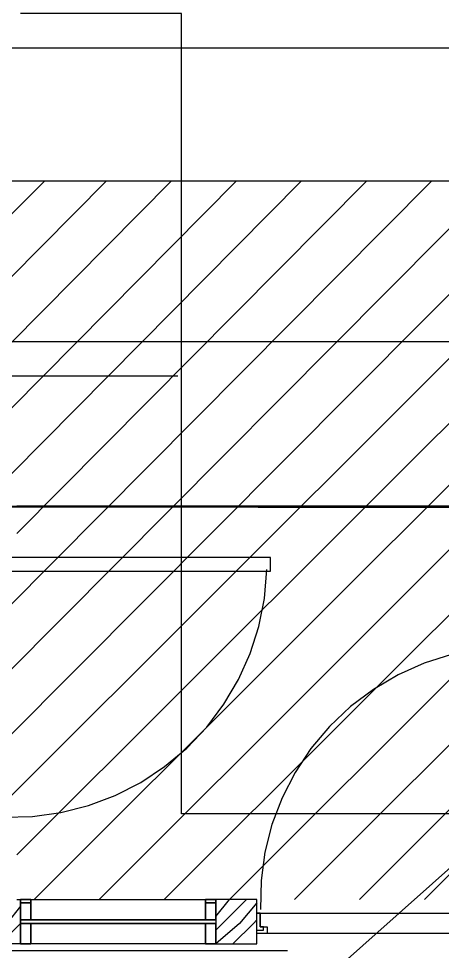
# Model space of a CAD drawing. Header units: metres. Extents: x 1 to 213, y 1 to 147.
# Drawn here: x 73.99 to 75.299, y 97.058 to 99.944 of the extents above; entities that cross this region are included whole.
import ezdxf

# ---------------------------------------------------------------- set-up
doc = ezdxf.new("R2010")
doc.units = ezdxf.units.M
doc.layers.add('00-BASE-ARQUITECTURA', color=8, linetype='Continuous')

msp = doc.modelspace()

# ---------------------------------------------------------------- linework, layer by layer
at = {"layer": '00-BASE-ARQUITECTURA'}
for points in [[(84.6208, 98.5096), (84.6208, 100.9332), (80.5356, 100.9332), (80.5356, 99.441), (73.9528, 99.441), (73.9528, 100.9332), (70.7143, 100.912), (70.7143, 100.0442)], [(84.6208, 98.4355), (84.6208, 100.9332), (80.5356, 100.9332), (80.5356, 99.441), (77.4241, 99.441), (73.9528, 99.441), (73.9528, 100.9332), (72.4394, 100.9332)], [(73.7517, 95.2394), (73.7517, 95.9167), (78.5248, 100.1712)], [(77.8898, 97.483), (74.4925, 97.483), (74.4925, 99.9595), (73.9951, 99.9595)], [(71.2223, 99.8537), (84.3456, 99.8537)], [(71.2223, 99.8537), (74.4184, 99.8537)], [(71.2223, 99.8537), (84.3456, 99.8537)], [(74.5666, 99.8537), (84.3456, 99.8537)], [(73.0638, 98.4355), (74.0692, 99.441)], [(73.2649, 98.4355), (74.2597, 99.441)], [(73.4659, 98.4355), (74.4608, 99.441)], [(73.667, 98.4355), (74.6619, 99.441)], [(73.8681, 98.4355), (74.8629, 99.441)], [(73.9528, 98.118), (75.2651, 99.441)], [(73.9528, 97.9169), (75.4662, 99.441)], [(73.9528, 97.7159), (75.6673, 99.441)], [(73.9528, 97.5254), (75.8683, 99.441)], [(73.9845, 98.3509), (75.064, 99.441)], [(73.9845, 97.356), (76.0694, 99.441)], [(74.0374, 97.2184), (76.2599, 99.441)], [(74.2385, 97.2184), (76.461, 99.441)], [(74.4396, 97.2184), (76.6621, 99.441)], [(74.6407, 97.2184), (76.8632, 99.441)], [(74.8418, 97.2184), (77.0643, 99.441)], [(75.0429, 97.2184), (77.2654, 99.441)], [(75.2439, 97.2184), (77.4664, 99.441)], [(77.6252, 98.9435), (70.9471, 98.9435)], [(74.4819, 98.8377), (73.8469, 98.8377)], [(72.2171, 98.4355), (88.9388, 98.4355), (88.9388, 96.5835), (89.4362, 96.5835), (89.4362, 95.6839), (88.9811, 95.6839), (88.9811, 93.6519), (88.8012, 93.6519), (88.8012, 93.6836), (85.3404, 93.6836), (84.3138, 93.6836), (84.3138, 93.7048), (83.573, 93.7048), (83.573, 92.3501), (80.1652, 92.3501), (80.1652, 93.6836), (78.3766, 93.6836), (78.3766, 92.3819), (73.4554, 92.3819), (73.4554, 93.6836), (72.2277, 93.6836), (72.2171, 98.4355)], [(72.2171, 98.4355), (88.9599, 98.4355), (88.9599, 96.5835), (89.4573, 96.5835), (89.4573, 95.6839), (88.9917, 95.6839), (88.9917, 93.6413), (88.8223, 93.6413), (88.8223, 93.6836), (85.351, 93.6836), (84.3244, 93.6836), (84.3244, 93.7048), (83.5836, 93.7048), (83.5836, 92.3395), (80.1652, 92.3395), (80.1652, 93.6836), (78.3766, 93.6836), (78.3766, 92.3819), (73.4554, 92.3819), (73.4554, 93.6836), (72.2277, 93.6836), (72.2171, 98.4355)], [(72.2171, 98.4355), (88.9599, 98.4355), (88.9917, 93.6413), (88.8223, 93.6413), (88.8223, 93.6836), (85.351, 93.6836), (84.3244, 93.6836), (84.3244, 93.7048), (83.5836, 93.7048), (83.5836, 92.3395), (80.1652, 92.3395), (80.1652, 93.6836), (78.3766, 93.6836), (78.3766, 92.3819), (73.4554, 92.3819), (73.4554, 93.6836), (72.2277, 93.6836), (72.2171, 98.4355)], [(72.2171, 98.4355), (88.9599, 98.4144), (88.9599, 96.5835), (89.4573, 96.5835), (89.4573, 95.6839), (88.9917, 95.6839), (88.9917, 93.6413), (88.8223, 93.6413), (88.8223, 93.6836), (85.351, 93.6836), (83.5836, 93.7048), (83.5836, 92.3395), (80.1652, 92.3395), (80.1652, 93.6836), (78.3766, 93.6836), (78.3766, 92.3819), (73.4659, 92.3819), (73.4554, 93.6836), (72.2277, 93.6836), (72.2171, 98.4355)], [(77.985, 98.4355), (73.9845, 98.4355)], [(73.9951, 98.4355), (74.0586, 98.4355)], [(74.0904, 98.4355), (74.1433, 98.4355)], [(74.175, 98.4355), (74.2385, 98.4355)], [(74.2703, 98.4355), (74.3338, 98.4355)], [(74.3655, 98.4355), (74.429, 98.4355)], [(74.4608, 98.4355), (74.5243, 98.4355)], [(74.556, 98.4355), (74.6195, 98.4355)], [(74.6513, 98.4355), (74.7148, 98.4355)], [(74.7465, 98.4355), (74.7994, 98.4355)], [(74.8312, 98.4355), (74.8947, 98.4355)], [(74.9264, 98.4355), (74.9899, 98.4355)], [(75.0217, 98.4355), (75.0852, 98.4355)], [(75.1169, 98.4355), (75.1804, 98.4355)], [(75.2122, 98.4355), (75.2757, 98.4355)], [(73.9429, 97.4729), (74.0322, 97.475), (74.1201, 97.4871), (74.2056, 97.5089), (74.2881, 97.5401), (74.3667, 97.5803), (74.4406, 97.6293), (74.5091, 97.6868), (74.5706, 97.7516), (74.624, 97.8224), (74.6689, 97.8985), (74.7049, 97.9789), (74.7319, 98.063), (74.7493, 98.1499), (74.7568, 98.239)], [(75.5025, 98.0013), (75.4134, 97.9938), (75.3265, 97.9764), (75.2424, 97.9495), (75.1619, 97.9134), (75.0859, 97.8685), (75.0151, 97.8151), (74.9503, 97.7536), (74.8928, 97.6851), (74.8438, 97.6112), (74.8036, 97.5326), (74.7724, 97.4502), (74.7506, 97.3646), (74.7385, 97.2768), (74.7364, 97.1874)], [(73.9845, 97.2184), (73.9951, 97.2184), (73.9951, 97.0809), (73.5929, 97.0809)], [(73.9951, 97.1973), (73.9528, 97.1444), (73.8893, 97.0809)], [(74.5984, 97.1655), (74.6407, 97.2184)], [(74.6936, 97.2184), (74.6195, 97.1444), (74.5984, 97.1232)], [(74.7254, 97.2079), (74.6724, 97.1444), (74.5984, 97.0809)], [(74.7254, 97.1761), (74.7359, 97.1761), (74.7359, 97.1338), (74.7465, 97.1338), (74.7571, 97.1338), (74.7571, 97.1126), (74.7254, 97.1126), (74.7254, 97.1232), (74.7359, 97.1232), (74.7465, 97.1232), (74.7465, 97.1338), (74.7359, 97.1338), (74.7359, 97.1761), (74.7254, 97.1761)], [(73.9951, 97.1444), (73.9316, 97.0809)], [(74.7254, 97.1549), (74.7148, 97.1444), (74.6513, 97.0809)], [(74.8206, 97.0597), (73.6988, 97.0597)]]:
    msp.add_lwpolyline(points, dxfattribs=at)
for points in [[(73.9528, 98.2344), (74.7677, 98.2344), (74.7677, 98.2768), (73.9528, 98.2768)], [(74.5984, 97.2184), (74.5984, 97.1549), (73.9951, 97.1549), (73.9951, 97.2184)], [(73.9951, 97.2184), (73.9951, 97.1549), (74.0269, 97.1549), (74.0269, 97.2184)], [(74.0269, 97.2184), (74.0269, 97.1549), (73.9951, 97.1549), (73.9951, 97.2184)], [(73.9951, 97.2079), (73.9951, 97.1549), (74.0269, 97.1549), (74.0269, 97.2079)], [(74.0269, 97.2079), (74.0269, 97.1549), (73.9951, 97.1549), (73.9951, 97.2079)], [(74.5666, 97.2184), (74.5666, 97.1549), (74.5984, 97.1549), (74.5984, 97.2184)], [(74.5984, 97.2184), (74.5984, 97.1549), (74.5666, 97.1549), (74.5666, 97.2184)], [(74.5666, 97.2079), (74.5666, 97.1549), (74.5984, 97.1549), (74.5984, 97.2079)], [(74.5984, 97.2079), (74.5984, 97.1549), (74.5666, 97.1549), (74.5666, 97.2079)], [(74.7254, 97.0809), (74.7254, 97.2184), (74.5984, 97.2184), (74.5984, 97.0809)], [(75.572, 97.1761), (75.572, 97.1126), (74.7254, 97.1126), (74.7254, 97.1761)], [(74.5984, 97.1549), (74.5984, 97.1444), (73.9951, 97.1444), (73.9951, 97.1549)], [(74.5984, 97.1444), (74.5984, 97.0809), (73.9951, 97.0809), (73.9951, 97.1444)], [(73.9951, 97.1444), (74.0269, 97.1444), (74.0269, 97.0809), (73.9951, 97.0809)], [(73.9951, 97.1444), (73.9951, 97.0809), (74.0269, 97.0809), (74.0269, 97.1444)], [(74.0269, 97.1444), (73.9951, 97.1444), (73.9951, 97.0809), (74.0269, 97.0809)], [(74.0269, 97.1444), (74.0269, 97.0809), (73.9951, 97.0809), (73.9951, 97.1444)], [(74.5666, 97.1444), (74.5984, 97.1444), (74.5984, 97.0809), (74.5666, 97.0809)], [(74.5666, 97.1444), (74.5666, 97.0809), (74.5984, 97.0809), (74.5984, 97.1444)], [(74.5984, 97.1444), (74.5666, 97.1444), (74.5666, 97.0809), (74.5984, 97.0809)], [(74.5984, 97.1444), (74.5984, 97.0809), (74.5666, 97.0809), (74.5666, 97.1444)]]:
    msp.add_lwpolyline(points, close=True, dxfattribs=at)

doc.saveas('drawing.dxf')
